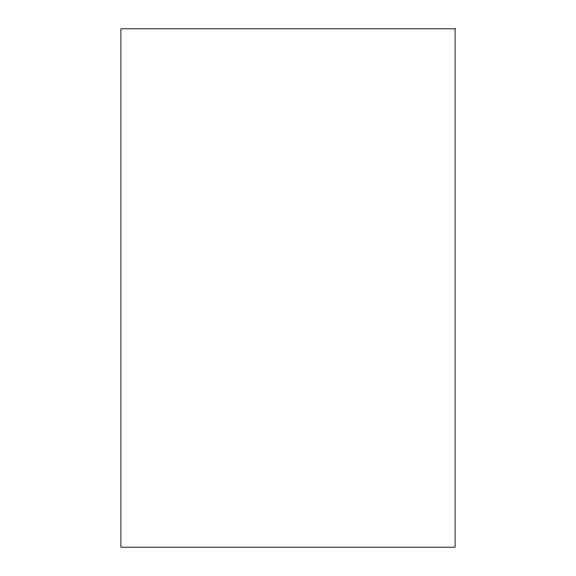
<?xml version="1.0" encoding="UTF-8"?>
<svg xmlns="http://www.w3.org/2000/svg" width="576" height="576" viewBox="0 0 576 576"><rect width="100%" height="100%" fill="white"/><g stroke="black" fill="none" stroke-linecap="round" stroke-linejoin="round"><path stroke-width="0.86" d="M455.098 28.8L120.902 28.8L120.902 547.2L455.098 547.2L455.098 28.8"/></g></svg>
